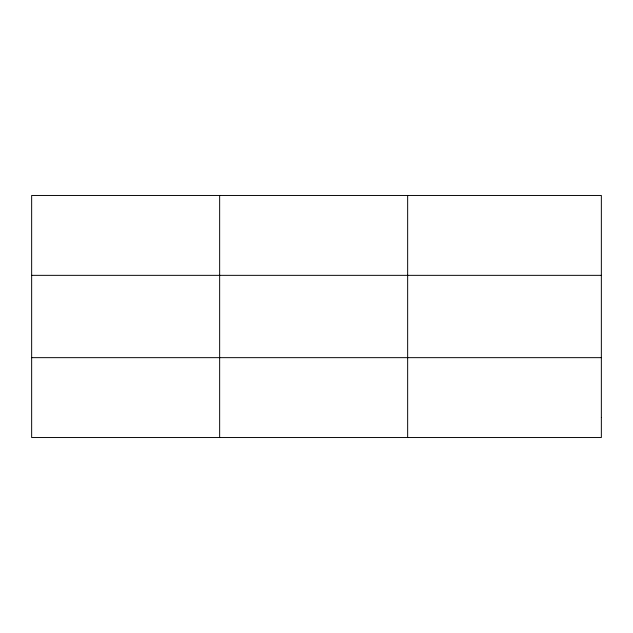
<?xml version="1.0" encoding="UTF-8"?>
<svg xmlns="http://www.w3.org/2000/svg" width="633" height="633" viewBox="0 0 633 633"><rect width="100%" height="100%" fill="white"/><g stroke="black" fill="none" stroke-linecap="round" stroke-linejoin="round"><path stroke-width="0.95" d="M219.651 437.538L219.651 195.462M407.652 437.538L407.652 195.462M31.65 275.347L601.35 275.347M31.65 357.653L601.35 357.653M601.35 417.566L601.35 437.538L31.65 437.538L31.65 195.462L601.35 195.462L601.35 417.566"/></g></svg>
